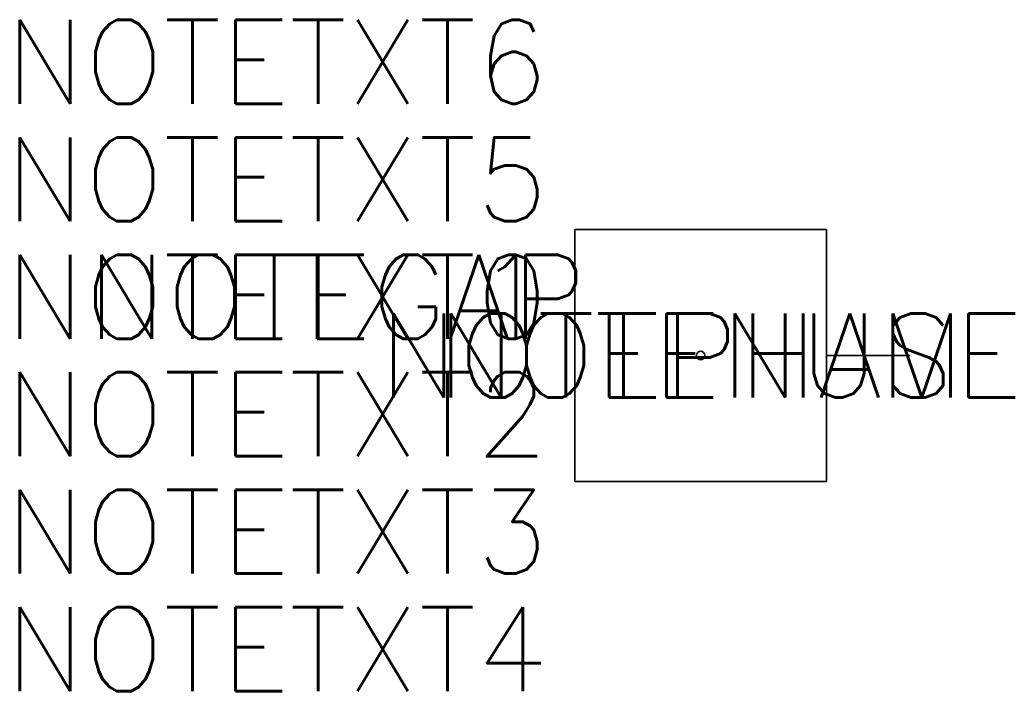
# Model space of a CAD drawing. Extents: x -10.6 to 1.3, y -4 to 4.
import ezdxf
from ezdxf.enums import TextEntityAlignment as Align

# ---------------------------------------------------------------- set-up
doc = ezdxf.new("R2010")
doc.units = 0
doc.header["$MEASUREMENT"] = 0
doc.layers.get('0').update_dxf_attribs({"lineweight": 35})
doc.layers.get('Defpoints').update_dxf_attribs({"lineweight": 35})
doc.styles.add('Simplex', font='simplex.shx')

msp = doc.modelspace()

# ---------------------------------------------------------------- texts
at = {"style": 'Simplex'}
for tag, text, flags, p in [('NOTETXT6', 'LINE 6 TEXT', 8, (-4.32, 3)), ('NOTETXT5', 'LINE 5 TEXT', 8, (-4.32, 1.6)), ('NOTETXT0', '', 9, (-4.32, 0.2))]:
    msp.add_attdef(tag, text=text, height=1, dxfattribs=dict(at, flags=flags)).set_placement(p, align=Align.RIGHT)
msp.add_attdef('NOTETXT1', text='%%uLINE 1 TEXT', height=1, dxfattribs=at).set_placement((-4.32, 0.2), align=Align.RIGHT)
msp.add_attdef('NOTETXT2', text='%%oLINE 2 TEXT', height=1, dxfattribs=at).set_placement((-4.32, -0.2), align=Align.TOP_RIGHT)
at = {"style": 'Simplex', "flags": 8}
for tag, text, p in [('NOTETXT3', 'LINE 3 TEXT', (-4.32, -1.6)), ('NOTETXT4', 'LINE 4 TEXT', (-4.32, -3))]:
    msp.add_attdef(tag, text=text, height=1, dxfattribs=at).set_placement(p, align=Align.TOP_RIGHT)

# ---------------------------------------------------------------- wipeouts: each hides what was drawn before it
msp.add_wipeout([(-1, 1.5), (-4, 1.5), (-4, -1.5), (-1, -1.5)])

# ---------------------------------------------------------------- next in the draw order: linework, layer by layer
msp.add_line((-1, 0), (0, 0))
at = {"layer": 'Defpoints', "color": 253}
msp.add_circle((-2.5, 0), 0.05, dxfattribs=at)

# ---------------------------------------------------------------- next in the draw order: wipeouts: each hides what was drawn before it
at = {"color": 253}
msp.add_wipeout([(-3.99, 0.4), (-4, 0.4), (-4, -0.4), (-3.99, -0.4)], dxfattribs=at)

# ---------------------------------------------------------------- next in the draw order: linework, layer by layer
msp.add_lwpolyline([(-4, 1.5), (-1, 1.5), (-1, -1.5), (-4, -1.5)], close=True)

# ---------------------------------------------------------------- next in the draw order: texts
at = {"style": 'Simplex'}
msp.add_attdef('NOTEGAP', text='%%u    ', height=1, dxfattribs=at).set_placement((-3.86, 0.2), align=Align.RIGHT)
at = {"style": 'Simplex', "flags": 9}
msp.add_attdef('NOTEPHASE', text='1', height=1, dxfattribs=at).set_placement((-2.5, 0), align=Align.MIDDLE)
at = {"style": 'Simplex'}
msp.add_attdef('NOTENUM', text='XX', height=1, dxfattribs=at).set_placement((-2.5, 0), align=Align.MIDDLE)

doc.saveas('drawing.dxf')
